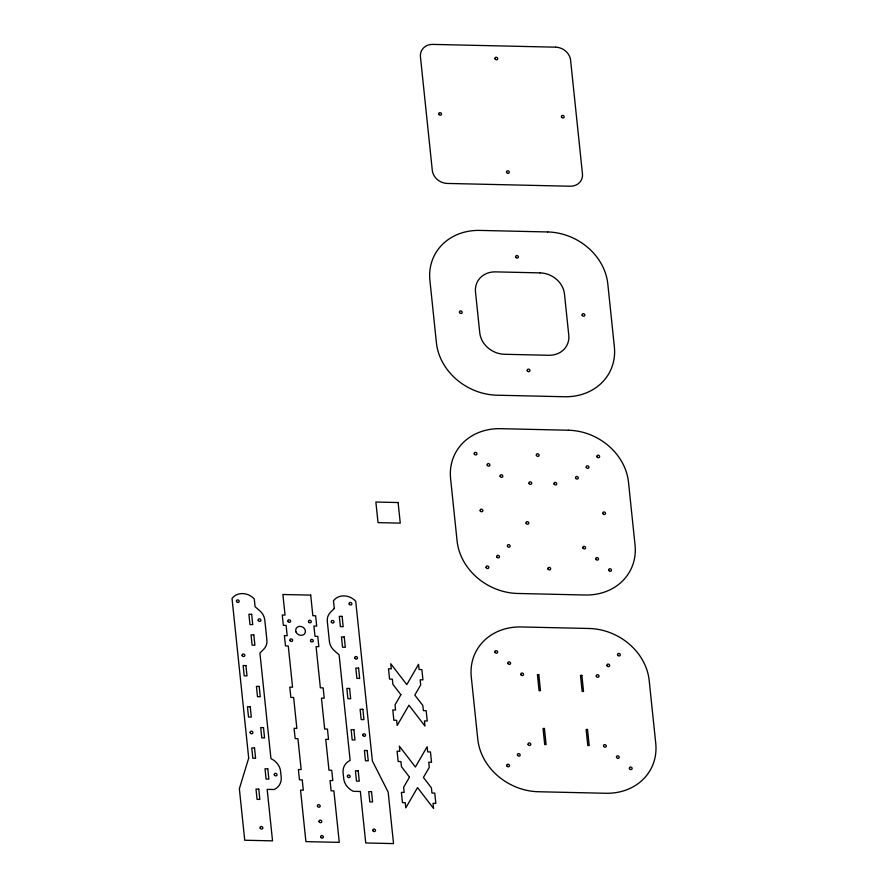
<?xml version="1.0" encoding="UTF-8"?>
<svg xmlns="http://www.w3.org/2000/svg" width="888" height="888" viewBox="0 0 888 888"><rect width="100%" height="100%" fill="white"/><g stroke="black" fill="none" stroke-linecap="round" stroke-linejoin="round"><path stroke-width="1.33" d="M248.696 758.119L239.36 788.733L244.733 840.237L272.538 840.858L267.166 789.365L274.159 789.521A15.673 13.542 28 0 0 281.163 776.834L280.619 771.683A15.673 13.542 28 0 0 270.94 758.618L259.918 653.057L263.692 649.283A14.719 12.721 28 0 0 266.888 640.059L264.802 620.079A14.719 12.721 28 0 0 259.662 610.667L255.089 606.704L254.279 598.978A14.375 12.421 28 0 0 232.034 598.479L248.696 758.119M400.899 694.749L395.027 704.872L395.571 710.012L392.785 709.956L393.861 720.257L396.647 720.312L397.18 725.463L408.935 705.205L424.986 726.095L424.453 720.945L427.228 721.012L426.151 710.711L423.376 710.644L422.832 705.494L414.818 695.071L420.69 684.948L420.157 679.797L422.932 679.864L421.867 669.563L419.081 669.497L418.548 664.346L406.793 684.604L390.742 663.725L391.275 668.875L388.5 668.808L389.566 679.109L392.352 679.165L392.885 684.315L400.899 694.749M409.501 777.144L403.629 787.268L404.162 792.418L401.387 792.351L402.464 802.652L405.239 802.708L405.783 807.858L417.538 787.601L433.588 808.491L433.044 803.34L435.83 803.407L434.754 793.106L431.968 793.04L431.435 787.889L423.421 777.466L429.293 767.343L428.749 762.193L431.535 762.259L430.458 751.958L427.683 751.892L427.139 746.741L415.384 767.01L399.334 746.12L399.878 751.27L397.091 751.204L398.168 761.504L400.943 761.571L401.487 766.71L409.501 777.144M334.288 608.502L330.514 612.265A14.719 12.721 28 0 0 327.317 621.5L329.404 641.469A14.719 12.721 28 0 0 334.543 650.893L339.116 654.845L350.138 760.417A15.673 13.542 28 0 0 343.134 773.104L343.678 778.254A15.673 13.542 28 0 0 353.357 791.319L360.361 791.474L365.734 842.967L393.539 843.6L388.167 792.107L372.383 760.916L355.722 601.276A14.375 12.421 28 0 0 333.477 600.776L334.288 608.502M555.588 47.175L432.867 44.4A14.219 12.288 28 0 0 420.446 56.821L432.323 170.64A14.219 12.288 28 0 0 447.374 183.439L570.074 186.225A14.164 12.243 28 0 0 582.473 174.037L570.596 60.218A14.141 12.221 28 0 0 555.588 47.175M547.752 231.957L479.864 230.414A57.176 49.417 28 0 0 429.903 280.375L436.408 342.746A57.176 49.417 28 0 0 497.058 395.216L564.402 396.736A57.176 49.417 28 0 0 614.363 346.775L607.803 283.905A56.621 48.94 28 0 0 547.752 231.957M540.082 272.882L495.593 271.872A22.999 19.88 28 0 0 475.502 291.974L479.764 332.845A23.354 20.191 28 0 0 504.539 354.279L548.673 355.278A22.999 19.88 28 0 0 568.775 335.187L564.468 293.984A22.999 19.88 28 0 0 540.082 272.882M568.431 430.225L500.555 428.682A57.176 49.417 28 0 0 450.593 478.643L457.098 541.014A57.176 49.417 28 0 0 517.748 593.473L585.092 595.004A57.176 49.417 28 0 0 635.053 545.043L628.493 482.173A56.621 48.94 28 0 0 568.431 430.225M398.113 502.541L375.868 502.031L378.022 522.632L400.266 523.132L398.113 502.541M310.7 595.115L282.895 594.494L285.037 615.084L282.262 615.029L283.339 625.33L286.114 625.385L287.19 635.686L284.404 635.63L285.481 645.92L288.267 645.987L292.563 687.19L289.777 687.123L290.853 697.424L293.639 697.491L296.858 728.382L294.083 728.327L295.16 738.616L297.935 738.683L301.154 769.585L298.379 769.519L299.456 779.819L302.231 779.886L303.308 790.187L300.533 790.12L305.905 841.613L339.272 842.368L333.899 790.875L331.113 790.808L330.036 780.508L332.822 780.574L331.746 770.273L328.971 770.207L325.741 739.316L328.527 739.371L327.45 729.081L324.664 729.015L321.445 698.112L324.22 698.179L323.154 687.878L320.368 687.812L316.073 646.619L318.848 646.675L317.771 636.385L314.996 636.319L313.919 626.018L316.705 626.084L315.629 615.784L312.842 615.717L310.7 595.115M251.67 614.33L248.895 614.274L249.972 624.575L252.747 624.63L251.67 614.33M342.091 616.383L339.305 616.316L340.382 626.617L343.168 626.684L342.091 616.383M589.121 628.493L521.234 626.95A57.176 49.417 28 0 0 471.284 676.911L477.788 739.282A57.176 49.417 28 0 0 538.428 791.741L605.783 793.273A57.176 49.417 28 0 0 655.744 743.312L649.184 680.441A56.621 48.94 28 0 0 589.121 628.493M253.824 634.931L251.049 634.865L252.114 645.165L254.9 645.232L253.824 634.931M344.233 636.985L341.458 636.918L342.535 647.219L345.31 647.274L344.233 636.985M245.932 665.578L243.146 665.512L244.222 675.812L246.997 675.879L245.932 665.578M358.586 668.131L355.799 668.065L356.876 678.365L359.662 678.432L358.586 668.131M581.873 675.391L580.486 675.357L582.162 691.452L583.549 691.486L581.873 675.391M538.794 674.625L537.407 674.591L539.083 690.686L540.481 690.72L538.794 674.625M259.196 686.435L256.421 686.369L257.498 696.669L260.273 696.725L259.196 686.435M349.606 688.478L346.831 688.411L347.907 698.712L350.682 698.778L349.606 688.478M250.227 706.781L247.441 706.715L248.518 717.016L251.304 717.082L250.227 706.781M362.881 709.323L360.106 709.268L361.172 719.569L363.958 719.624L362.881 709.323M544.422 728.482L543.023 728.449L544.71 744.544L546.098 744.577L544.422 728.482M587.512 729.459L586.124 729.425L587.801 745.52L589.199 745.554L587.512 729.459M263.492 727.627L260.717 727.561L261.793 737.861L264.569 737.928L263.492 727.627M353.912 729.681L351.126 729.614L352.203 739.915L354.989 739.97L353.912 729.681M254.523 747.974L251.748 747.918L252.814 758.208L255.6 758.274L254.523 747.974M367.177 750.527L364.402 750.46L365.479 760.761L368.254 760.827L367.177 750.527M267.799 768.83L265.013 768.764L266.089 779.065L268.875 779.131L267.799 768.83M358.208 770.873L355.433 770.806L356.499 781.107L359.285 781.174L358.208 770.873M258.774 789.121L255.988 789.055L257.065 799.355L259.851 799.422L258.774 789.121M371.517 791.674L368.742 791.608L369.808 801.908L372.594 801.975L371.517 791.674M289.921 640.481A1.432 1.243 28 0 0 292.307 641.114A1.432 1.243 28 0 0 291.464 638.938A1.432 1.243 28 0 0 289.921 640.481M308.569 621.833A1.432 1.243 28 0 0 310.955 622.466A1.432 1.243 28 0 0 310.112 620.29A1.432 1.243 28 0 0 308.569 621.833M295.981 631.912A5.028 4.351 28 0 0 304.329 634.121A5.028 4.351 28 0 0 301.365 626.528A5.028 4.351 28 0 0 295.981 631.912M287.923 621.367A1.432 1.243 28 0 0 290.309 621.989A1.432 1.243 28 0 0 289.466 619.824A1.432 1.243 28 0 0 287.923 621.367M310.567 640.947A1.432 1.243 28 0 0 312.953 641.58A1.432 1.243 28 0 0 312.099 639.415A1.432 1.243 28 0 0 310.567 640.947M372.816 830.624A1.432 1.243 28 0 0 375.202 831.246A1.432 1.243 28 0 0 374.348 829.081A1.432 1.243 28 0 0 372.816 830.624M349.184 604.029A1.432 1.243 28 0 0 351.57 604.661A1.432 1.243 28 0 0 350.716 602.486A1.432 1.243 28 0 0 349.184 604.029M606.959 665.656A1.432 1.243 28 0 0 609.346 666.289A1.432 1.243 28 0 0 608.491 664.113A1.432 1.243 28 0 0 606.959 665.656M596.303 676.312A1.432 1.243 28 0 0 598.69 676.945A1.432 1.243 28 0 0 597.835 674.769A1.432 1.243 28 0 0 596.303 676.312M617.615 655A1.432 1.243 28 0 0 620.002 655.622A1.432 1.243 28 0 0 619.147 653.457A1.432 1.243 28 0 0 617.615 655M629.448 768.586A1.432 1.243 28 0 0 631.834 769.219A1.432 1.243 28 0 0 630.991 767.054A1.432 1.243 28 0 0 629.448 768.586M616.516 757.397A1.432 1.243 28 0 0 618.903 758.03A1.432 1.243 28 0 0 618.059 755.866A1.432 1.243 28 0 0 616.516 757.397M603.574 746.209A1.432 1.243 28 0 0 605.96 746.841A1.432 1.243 28 0 0 605.116 744.666A1.432 1.243 28 0 0 603.574 746.209M520.823 674.614A1.432 1.243 28 0 0 523.21 675.246A1.432 1.243 28 0 0 522.366 673.082A1.432 1.243 28 0 0 520.823 674.614M507.892 663.425A1.432 1.243 28 0 0 510.278 664.058A1.432 1.243 28 0 0 509.423 661.882A1.432 1.243 28 0 0 507.892 663.425M494.949 652.236A1.432 1.243 28 0 0 497.336 652.869A1.432 1.243 28 0 0 496.492 650.693A1.432 1.243 28 0 0 494.949 652.236M528.116 744.499A1.432 1.243 28 0 0 530.502 745.132A1.432 1.243 28 0 0 529.659 742.956A1.432 1.243 28 0 0 528.116 744.499M517.46 755.155A1.432 1.243 28 0 0 519.846 755.788A1.432 1.243 28 0 0 518.992 753.623A1.432 1.243 28 0 0 517.46 755.155M506.804 765.811A1.432 1.243 28 0 0 509.19 766.444A1.432 1.243 28 0 0 508.336 764.279A1.432 1.243 28 0 0 506.804 765.811M319.092 821.7A1.432 1.243 28 0 0 321.478 822.321A1.432 1.243 28 0 0 320.624 820.157A1.432 1.243 28 0 0 319.092 821.7M317.471 806.249A1.432 1.243 28 0 0 319.858 806.881A1.432 1.243 28 0 0 319.014 804.706A1.432 1.243 28 0 0 317.471 806.249M320.701 837.151A1.432 1.243 28 0 0 323.088 837.773A1.432 1.243 28 0 0 322.233 835.608A1.432 1.243 28 0 0 320.701 837.151M362.87 735.353A1.432 1.243 28 0 0 365.257 735.974A1.432 1.243 28 0 0 364.413 733.81A1.432 1.243 28 0 0 362.87 735.353M354.812 658.097A1.432 1.243 28 0 0 357.198 658.73A1.432 1.243 28 0 0 356.343 656.565A1.432 1.243 28 0 0 354.812 658.097M347.441 776.567A1.432 1.243 28 0 0 349.828 777.2A1.432 1.243 28 0 0 348.984 775.024A1.432 1.243 28 0 0 347.441 776.567M331.324 622.077A1.432 1.243 28 0 0 333.71 622.699A1.432 1.243 28 0 0 332.867 620.534A1.432 1.243 28 0 0 331.324 622.077M586.269 467.388A1.432 1.243 28 0 0 588.655 468.02A1.432 1.243 28 0 0 587.812 465.845A1.432 1.243 28 0 0 586.269 467.388M500.133 476.345A1.432 1.243 28 0 0 502.519 476.978A1.432 1.243 28 0 0 501.676 474.814A1.432 1.243 28 0 0 500.133 476.345M596.925 456.732A1.432 1.243 28 0 0 599.311 457.364A1.432 1.243 28 0 0 598.468 455.189A1.432 1.243 28 0 0 596.925 456.732M595.826 559.129A1.432 1.243 28 0 0 598.212 559.762A1.432 1.243 28 0 0 597.369 557.597A1.432 1.243 28 0 0 595.826 559.129M575.613 478.044A1.432 1.243 28 0 0 577.999 478.676A1.432 1.243 28 0 0 577.156 476.512A1.432 1.243 28 0 0 575.613 478.044M582.894 547.94A1.432 1.243 28 0 0 585.281 548.573A1.432 1.243 28 0 0 584.426 546.409A1.432 1.243 28 0 0 582.894 547.94M487.201 465.157A1.432 1.243 28 0 0 489.588 465.789A1.432 1.243 28 0 0 488.733 463.625A1.432 1.243 28 0 0 487.201 465.157M474.259 453.968A1.432 1.243 28 0 0 476.645 454.601A1.432 1.243 28 0 0 475.802 452.425A1.432 1.243 28 0 0 474.259 453.968M486.113 567.543A1.432 1.243 28 0 0 488.5 568.176A1.432 1.243 28 0 0 487.656 566.011A1.432 1.243 28 0 0 486.113 567.543M507.425 546.231A1.432 1.243 28 0 0 509.812 546.864A1.432 1.243 28 0 0 508.968 544.699A1.432 1.243 28 0 0 507.425 546.231M496.769 556.887A1.432 1.243 28 0 0 499.156 557.52A1.432 1.243 28 0 0 498.312 555.355A1.432 1.243 28 0 0 496.769 556.887M608.768 570.329A1.432 1.243 28 0 0 611.155 570.951A1.432 1.243 28 0 0 610.3 568.786A1.432 1.243 28 0 0 608.768 570.329M529.015 483.416A1.432 1.243 28 0 0 531.401 484.038A1.432 1.243 28 0 0 530.558 481.873A1.432 1.243 28 0 0 529.015 483.416M554.045 483.982A1.432 1.243 28 0 0 556.432 484.604A1.432 1.243 28 0 0 555.577 482.439A1.432 1.243 28 0 0 554.045 483.982M526.096 523.232A1.432 1.243 28 0 0 528.482 523.865A1.432 1.243 28 0 0 527.627 521.689A1.432 1.243 28 0 0 526.096 523.232M480.186 510.755A1.432 1.243 28 0 0 482.573 511.388A1.432 1.243 28 0 0 481.729 509.224A1.432 1.243 28 0 0 480.186 510.755M536.385 455.366A1.432 1.243 28 0 0 538.772 455.999A1.432 1.243 28 0 0 537.917 453.824A1.432 1.243 28 0 0 536.385 455.366M602.841 513.53A1.432 1.243 28 0 0 605.228 514.163A1.432 1.243 28 0 0 604.384 511.999A1.432 1.243 28 0 0 602.841 513.53M547.952 568.953A1.432 1.243 28 0 0 550.338 569.574A1.432 1.243 28 0 0 549.494 567.41A1.432 1.243 28 0 0 547.952 568.953M260.151 828.071A1.432 1.243 28 0 0 262.537 828.704A1.432 1.243 28 0 0 261.694 826.528A1.432 1.243 28 0 0 260.151 828.071M250.216 732.8A1.432 1.243 28 0 0 252.603 733.433A1.432 1.243 28 0 0 251.748 731.257A1.432 1.243 28 0 0 250.216 732.8M236.497 601.476A1.432 1.243 28 0 0 238.883 602.108A1.432 1.243 28 0 0 238.04 599.944A1.432 1.243 28 0 0 236.497 601.476M274.337 774.913A1.432 1.243 28 0 0 276.723 775.535A1.432 1.243 28 0 0 275.868 773.37A1.432 1.243 28 0 0 274.337 774.913M242.158 655.555A1.432 1.243 28 0 0 244.544 656.177A1.432 1.243 28 0 0 243.689 654.012A1.432 1.243 28 0 0 242.158 655.555M258.219 620.412A1.432 1.243 28 0 0 260.606 621.045A1.432 1.243 28 0 0 259.751 618.88A1.432 1.243 28 0 0 258.219 620.412M515.695 257.098A1.432 1.243 28 0 0 518.081 257.731A1.432 1.243 28 0 0 517.227 255.566A1.432 1.243 28 0 0 515.695 257.098M527.261 370.685A1.432 1.243 28 0 0 529.648 371.306A1.432 1.243 28 0 0 528.804 369.142A1.432 1.243 28 0 0 527.261 370.685M582.162 315.262A1.432 1.243 28 0 0 584.548 315.895A1.432 1.243 28 0 0 583.694 313.73A1.432 1.243 28 0 0 582.162 315.262M459.496 312.487A1.432 1.243 28 0 0 461.882 313.12A1.432 1.243 28 0 0 461.039 310.955A1.432 1.243 28 0 0 459.496 312.487M438.816 114.23A1.432 1.243 28 0 0 441.203 114.852A1.432 1.243 28 0 0 440.348 112.687A1.432 1.243 28 0 0 438.816 114.23M495.005 58.83A1.432 1.243 28 0 0 497.391 59.463A1.432 1.243 28 0 0 496.547 57.298A1.432 1.243 28 0 0 495.005 58.83M561.471 117.005A1.432 1.243 28 0 0 563.858 117.627A1.432 1.243 28 0 0 563.014 115.462A1.432 1.243 28 0 0 561.471 117.005M506.571 172.416A1.432 1.243 28 0 0 508.957 173.049A1.432 1.243 28 0 0 508.114 170.873A1.432 1.243 28 0 0 506.571 172.416"/></g></svg>
